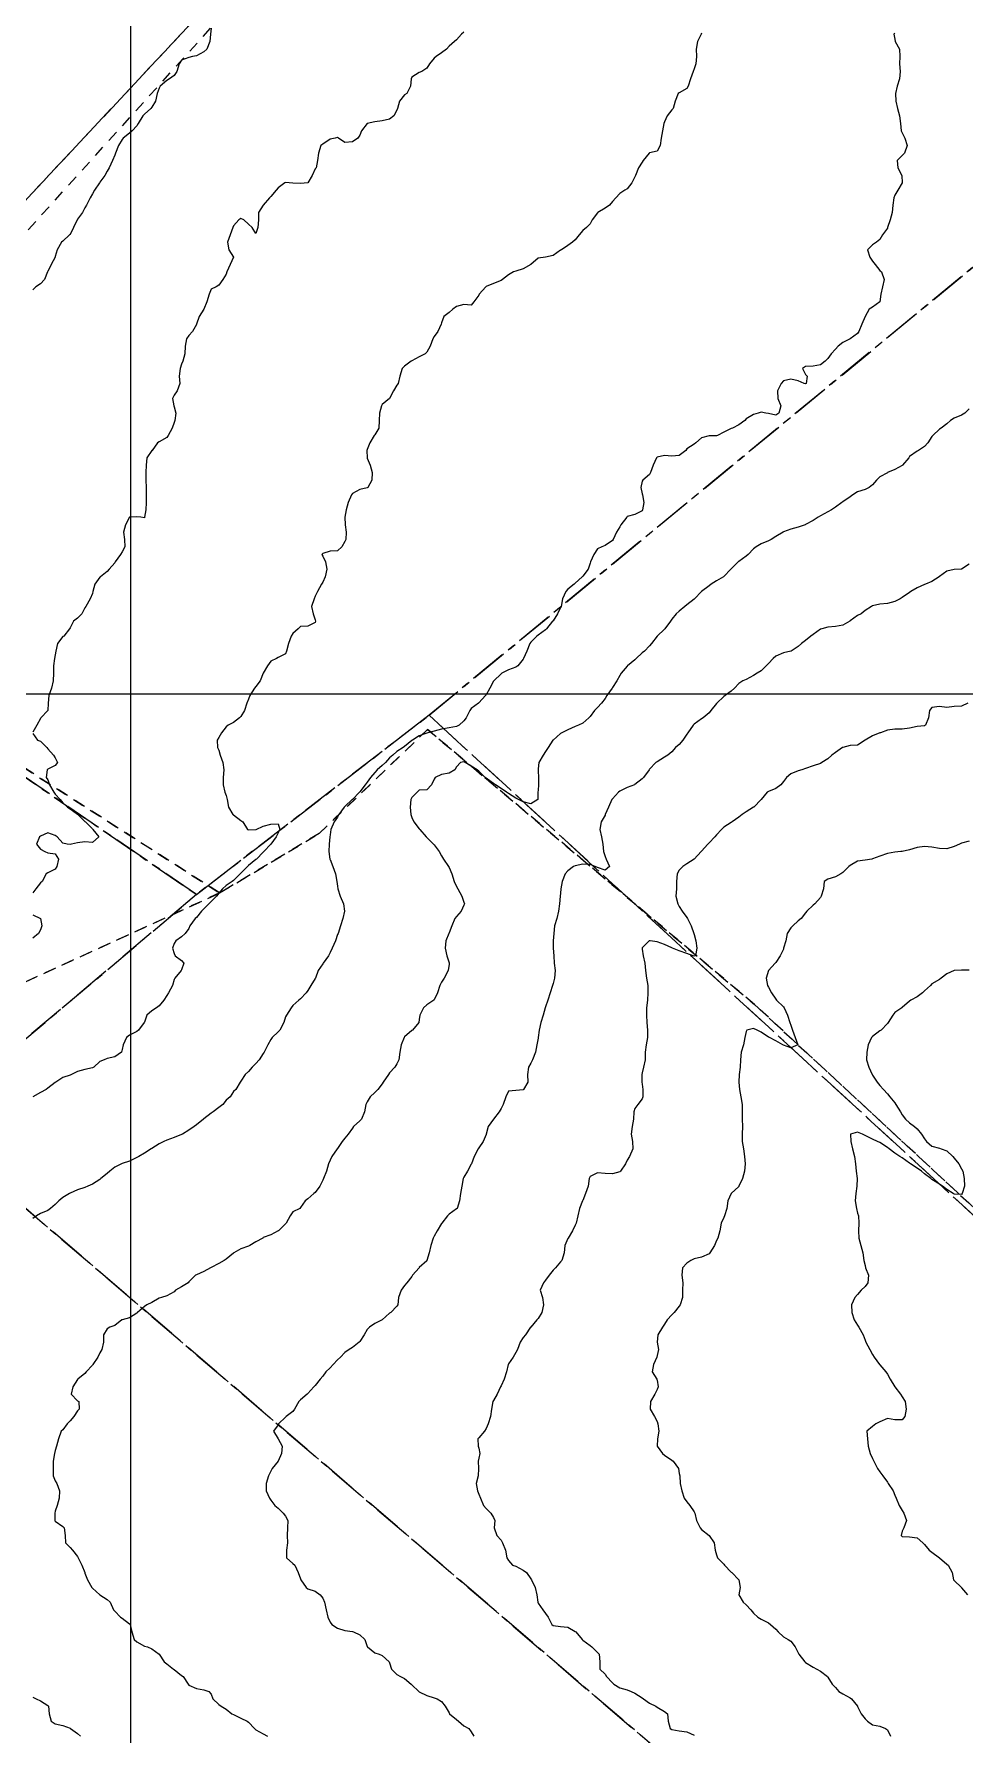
# Model space of a CAD drawing. Header units: centimetres. Extents: x 0 to 642158, y -847 to 649707.
# Drawn here: x 617660.3 to 617723, y 621317.3 to 621431.8 of the extents above; entities that cross this region are included whole.
import ezdxf

# ---------------------------------------------------------------- set-up
doc = ezdxf.new("R2010")
doc.units = ezdxf.units.CM
doc.header["$MEASUREMENT"] = 0
doc.linetypes.add('CENTERX2', pattern=[4, 2.5, -0.5, 0.5, -0.5])
doc.linetypes.add('JIS_02_0.7', pattern=[1.35, 0.75, -0.6])
for name, color, linetype, lineweight in [('MEV_grille', 254, 'Continuous', 9), ('WAL_parcellaire agricole', 7, 'JIS_02_0.7', 25), ('WAL_topographie 0.5', 253, 'Continuous', 20)]:
    doc.layers.add(name, color=color, linetype=linetype, lineweight=lineweight)
doc.layers.add('SPW_parcellaire cadastral', color=7, linetype='CENTERX2', lineweight=25, true_color=0xff0542)

# ---------------------------------------------------------------- blocks, each defined once
blk = doc.blocks.new('*U114')
at = {"layer": 'MEV_grille', "transparency": 33554687}
blk.add_lwpolyline([(-1338.46, 0), (1338.46, 0)], dxfattribs=at)
blk = doc.blocks.new('*U115')
at = {"layer": 'MEV_grille', "color": 0, "linetype": 'ByBlock', "lineweight": -2, "transparency": 16777216}
blk.add_blockref('*U114', (0, -1000), dxfattribs=at)
blk = doc.blocks.new('*U112')
at = {"layer": 'MEV_grille', "transparency": 33554687}
blk.add_lwpolyline([(0, 1825.48), (0, -1825.48)], dxfattribs=at)
blk = doc.blocks.new('*U113')
at = {"layer": 'MEV_grille', "color": 0, "linetype": 'ByBlock', "lineweight": -2, "transparency": 16777216}
blk.add_blockref('*U112', (2300, 0), dxfattribs=at)

msp = doc.modelspace()

# ---------------------------------------------------------------- linework, layer by layer
at = {"layer": 'SPW_parcellaire cadastral'}
for points in [[(617671.26, 621373.87), (617653.06, 621358.49), (617454.64, 621502.88), (617429.08, 621521.49), (617439.52, 621537.5), (617531.35, 621473.1), (617536.47, 621469.61), (617572.36, 621444.35), (617578.35, 621439.83), (617601.29, 621423.32), (617615.53, 621413.34), (617638.57, 621396.23), (617671.26, 621373.87)], [(617659.62, 621466.44), (617663.44, 621465.64), (617669.36, 621464.4), (617675.44, 621463.13), (617683.73, 621461.4), (617691.32, 621459.81), (617695.57, 621458.84), (617656.81, 621417.44)], [(617728.46, 621442.87), (617732.7, 621439.59), (617737.38, 621435.77), (617742.17, 621431.89), (617742.73, 621431.63), (617725.8, 621417.96), (617686.91, 621385.93), (617671.26, 621373.87), (617638.57, 621396.23), (617639.86, 621397.73), (617646.89, 621405.95), (617656.81, 621417.44), (617695.57, 621458.84), (617698.37, 621461.64), (617701.86, 621465), (617707.05, 621460.58), (617728.46, 621442.87)], [(617833.28, 621314.51), (617831.38, 621309.29), (617826.79, 621300.17), (617819.41, 621291.28), (617807.26, 621275.41), (617686.91, 621385.93), (617725.8, 621417.96), (617833.28, 621314.51)], [(617671.26, 621373.87), (617686.91, 621385.93), (617807.26, 621275.41), (617805.99, 621273.73), (617791.53, 621254.63), (617784.55, 621246.52), (617738.73, 621285.37), (617709.08, 621310.51), (617653.06, 621358.49), (617671.26, 621373.87)], [(617523.54, 621233.55), (617500.63, 621286.55), (617653.06, 621358.49), (617709.08, 621310.51), (617523.54, 621233.55)]]:
    msp.add_lwpolyline(points, dxfattribs=at)
at = {"layer": 'WAL_parcellaire agricole'}
for points in [[(617414.99, 621524.53), (617429.09, 621515.74), (617438.79, 621539.14), (617452.29, 621548.44), (617468.79, 621545.69), (617466.54, 621538.69), (617459.54, 621540.19), (617457.99, 621531.64), (617461.04, 621529.69), (617457.39, 621525.24), (617527.6, 621473.35), (617628.9, 621402.76), (617639.1, 621395.56), (617672.81, 621373.97)], [(617639.1, 621395.56), (617701.55, 621464.59), (617743, 621429.97), (617810.6, 621412.78), (617820.3, 621423.38), (617863.4, 621413.49), (617857.81, 621359.99), (617848.48, 621344.99), (617838.11, 621335.69), (617831.41, 621334.28), (617828.01, 621331.68), (617829.31, 621312.98), (617819.81, 621297.65), (617804.15, 621279.65), (617798.65, 621284.58), (617770.15, 621309.64), (617708.81, 621366.47), (617686.81, 621384.97), (617679.51, 621377.97), (617672.81, 621373.97), (617639.1, 621395.56)], [(617672.81, 621373.97), (617621.69, 621350.58), (617481.82, 621292.61), (617467.69, 621283.94), (617462.44, 621283.07), (617459.95, 621280.19), (617452.7, 621276.19), (617454.02, 621281.34), (617490.57, 621301.95), (617465.06, 621346.19), (617437.56, 621329.94), (617424.07, 621321.69), (617416.06, 621335.19), (617430.56, 621342.19), (617426.06, 621350.69), (617423.15, 621349.1), (617385.81, 621409.6)], [(617452.7, 621276.19), (617459.95, 621280.19), (617462.44, 621283.07), (617467.69, 621283.94), (617481.82, 621292.61), (617621.69, 621350.58), (617672.81, 621373.97), (617679.51, 621377.97), (617686.81, 621384.97), (617708.81, 621366.47), (617770.15, 621309.64), (617747.48, 621299.31), (617700.15, 621274.14), (617499.67, 621168.61), (617489.61, 621165.19), (617452.7, 621276.19)]]:
    msp.add_lwpolyline(points, dxfattribs=at)
at = {"layer": 'WAL_topographie 0.5'}
for points in [[(617672.25, 621432.15), (617672.19, 621431.75), (617672.15, 621431.25), (617671.95, 621430.75), (617671.75, 621430.56), (617671.25, 621430.29), (617670.99, 621430.25), (617670.75, 621430.19), (617670.25, 621430.01), (617670.09, 621429.75), (617669.94, 621429.25), (617669.75, 621428.98), (617669.44, 621428.75), (617669.25, 621428.63), (617668.81, 621428.25), (617668.75, 621428.11), (617668.61, 621427.75), (617668.5, 621427.25), (617668.25, 621426.83), (617668.19, 621426.75), (617667.75, 621426.38), (617667.64, 621426.25), (617667.33, 621425.75), (617667.25, 621425.58), (617666.92, 621425.25), (617666.75, 621425.09), (617666.32, 621424.75), (617666.25, 621424.67), (617666.01, 621424.25), (617665.81, 621423.75), (617665.75, 621423.62), (617665.6, 621423.25), (617665.37, 621422.75), (617665.25, 621422.53), (617665.08, 621422.25), (617664.75, 621421.79), (617664.72, 621421.75), (617664.4, 621421.25), (617664.25, 621421), (617664.1, 621420.75), (617663.85, 621420.25), (617663.75, 621420.07), (617663.59, 621419.75), (617663.25, 621419.3), (617663.22, 621419.25), (617662.99, 621418.75), (617662.75, 621418.28), (617662.72, 621418.25), (617662.25, 621417.83), (617662.17, 621417.75), (617661.87, 621417.25), (617661.75, 621416.8), (617661.74, 621416.75), (617661.47, 621416.25), (617661.25, 621415.78), (617661.24, 621415.75), (617661.02, 621415.25), (617660.75, 621414.96), (617660.44, 621414.75), (617660.25, 621414.56)], [(617689.25, 621431.89), (617689.09, 621431.75), (617688.75, 621431.38), (617688.62, 621431.25), (617688.25, 621430.94), (617688.09, 621430.75), (617687.75, 621430.49), (617687.38, 621430.25), (617687.25, 621430.14), (617686.94, 621429.75), (617686.75, 621429.46), (617686.43, 621429.25), (617686.25, 621429.17), (617685.75, 621428.85), (617685.71, 621428.75), (617685.66, 621428.25), (617685.42, 621427.75), (617685.25, 621427.66), (617684.92, 621427.25), (617684.78, 621426.75), (617684.75, 621426.64), (617684.54, 621426.25), (617684.25, 621426.04), (617683.75, 621425.91), (617683.25, 621425.85), (617682.75, 621425.75), (617682.75, 621425.75), (617682.37, 621425.25), (617682.25, 621424.96), (617682.11, 621424.75), (617681.75, 621424.51), (617681.25, 621424.46), (617680.81, 621424.75), (617680.75, 621424.79), (617680.58, 621424.75), (617680.25, 621424.68), (617679.75, 621424.36), (617679.62, 621424.25), (617679.46, 621423.75), (617679.4, 621423.25), (617679.3, 621422.75), (617679.25, 621422.69), (617679.04, 621422.25), (617678.75, 621421.75), (617678.75, 621421.75), (617678.25, 621421.71), (617677.75, 621421.72), (617677.5, 621421.75), (617677.25, 621421.78), (617677.21, 621421.75), (617676.75, 621421.41), (617676.62, 621421.25), (617676.25, 621420.83), (617676.18, 621420.75), (617675.75, 621420.25), (617675.75, 621420.25), (617675.43, 621419.75), (617675.43, 621419.25), (617675.39, 621418.75), (617675.25, 621418.35), (617675, 621418.75), (617674.75, 621418.97), (617674.44, 621419.25), (617674.25, 621419.34), (617674.1, 621419.25), (617673.75, 621418.86), (617673.71, 621418.75), (617673.53, 621418.25), (617673.34, 621417.75), (617673.44, 621417.25), (617673.75, 621416.75), (617673.75, 621416.75), (617673.75, 621416.75), (617673.52, 621416.25), (617673.3, 621415.75), (617673.25, 621415.61), (617673.04, 621415.25), (617672.75, 621414.86), (617672.58, 621414.75), (617672.25, 621414.59), (617672.1, 621414.25), (617671.95, 621413.75), (617671.75, 621413.25), (617671.75, 621413.25), (617671.43, 621412.75), (617671.26, 621412.25), (617671.25, 621412.21), (617670.99, 621411.75), (617670.75, 621411.47), (617670.59, 621411.25), (617670.49, 621410.75), (617670.47, 621410.25), (617670.33, 621409.75), (617670.25, 621409.55), (617670.15, 621409.25), (617670.09, 621408.75), (617670.13, 621408.25), (617669.96, 621407.75), (617669.75, 621407.47), (617669.65, 621407.25), (617669.73, 621406.75), (617669.75, 621406.67), (617669.87, 621406.25), (617669.8, 621405.75), (617669.75, 621405.62), (617669.63, 621405.25), (617669.36, 621404.75), (617669.25, 621404.62), (617668.75, 621404.33), (617668.64, 621404.25), (617668.28, 621403.75), (617668.25, 621403.73), (617667.91, 621403.25), (617667.86, 621402.75), (617667.84, 621402.25), (617667.85, 621401.75), (617667.87, 621401.25), (617667.88, 621400.75), (617667.88, 621400.25), (617667.85, 621399.75), (617667.76, 621399.25), (617667.75, 621399.22), (617667.5, 621399.25), (617667.25, 621399.28), (617666.75, 621399.25), (617666.75, 621399.25), (617666.47, 621398.75), (617666.34, 621398.25), (617666.41, 621397.75), (617666.43, 621397.25), (617666.25, 621396.93), (617666.15, 621396.75), (617665.79, 621396.25), (617665.75, 621396.19), (617665.38, 621395.75), (617665.25, 621395.61), (617664.79, 621395.25), (617664.75, 621395.22), (617664.42, 621394.75), (617664.29, 621394.25), (617664.25, 621394.12), (617664.11, 621393.75), (617663.8, 621393.25), (617663.75, 621393.16), (617663.54, 621392.75), (617663.25, 621392.47), (617662.98, 621392.25), (617662.75, 621391.82), (617662.7, 621391.75), (617662.32, 621391.25), (617662.25, 621391.22), (617661.9, 621390.75), (617661.79, 621390.25), (617661.75, 621390), (617661.7, 621389.75), (617661.63, 621389.25), (617661.64, 621388.75), (617661.6, 621388.25), (617661.49, 621387.75), (617661.32, 621387.25), (617661.27, 621386.75), (617661.25, 621386.25), (617661.25, 621386.25), (617660.79, 621385.75), (617660.75, 621385.72), (617660.51, 621385.25), (617660.25, 621384.78)], [(617705.25, 621431.81), (617705.23, 621431.75), (617704.98, 621431.25), (617704.88, 621430.75), (617704.9, 621430.25), (617704.85, 621429.75), (617704.75, 621429.42), (617704.68, 621429.25), (617704.5, 621428.75), (617704.35, 621428.25), (617704.25, 621428.09), (617703.75, 621427.81), (617703.68, 621427.75), (617703.46, 621427.25), (617703.33, 621426.75), (617703.25, 621426.65), (617702.93, 621426.25), (617702.75, 621425.85), (617702.71, 621425.75), (617702.61, 621425.25), (617702.53, 621424.75), (617702.46, 621424.25), (617702.25, 621423.88), (617701.75, 621423.77), (617701.73, 621423.75), (617701.32, 621423.25), (617701.25, 621423.15), (617701.01, 621422.75), (617700.79, 621422.25), (617700.75, 621422.16), (617700.55, 621421.75), (617700.25, 621421.35), (617700.08, 621421.25), (617699.75, 621421.04), (617699.47, 621420.75), (617699.25, 621420.49), (617699.04, 621420.25), (617698.75, 621420.04), (617698.27, 621419.75), (617698.25, 621419.73), (617697.88, 621419.25), (617697.75, 621419), (617697.51, 621418.75), (617697.25, 621418.55), (617697.02, 621418.25), (617696.75, 621417.92), (617696.55, 621417.75), (617696.25, 621417.54), (617695.81, 621417.25), (617695.75, 621417.21), (617695.25, 621416.87), (617694.75, 621416.75), (617694.75, 621416.75), (617694.25, 621416.69), (617693.75, 621416.25), (617693.75, 621416.25), (617693.25, 621415.97), (617692.75, 621415.81), (617692.6, 621415.75), (617692.25, 621415.55), (617691.86, 621415.25), (617691.75, 621415.18), (617691.25, 621414.97), (617690.75, 621414.77), (617690.72, 621414.75), (617690.28, 621414.25), (617690.25, 621414.19), (617689.92, 621413.75), (617689.75, 621413.51), (617689.25, 621413.57), (617688.75, 621413.42), (617688.5, 621413.25), (617688.25, 621413.03), (617687.9, 621412.75), (617687.75, 621412.32), (617687.73, 621412.25), (617687.49, 621411.75), (617687.25, 621411.4), (617687.16, 621411.25), (617686.99, 621410.75), (617686.75, 621410.36), (617686.65, 621410.25), (617686.25, 621410.04), (617685.75, 621409.78), (617685.7, 621409.75), (617685.25, 621409.42), (617685.09, 621409.25), (617684.94, 621408.75), (617684.82, 621408.25), (617684.75, 621408.14), (617684.52, 621407.75), (617684.25, 621407.25), (617684.25, 621407.25), (617683.75, 621406.84), (617683.71, 621406.75), (617683.57, 621406.25), (617683.55, 621405.75), (617683.52, 621405.25), (617683.25, 621404.79), (617683.22, 621404.75), (617682.92, 621404.25), (617682.75, 621403.81), (617682.73, 621403.75), (617682.74, 621403.25), (617682.75, 621403.22), (617682.95, 621402.75), (617683.08, 621402.25), (617683.06, 621401.75), (617682.78, 621401.25), (617682.75, 621401.22), (617682.25, 621401.11), (617681.75, 621400.85), (617681.69, 621400.75), (617681.47, 621400.25), (617681.32, 621399.75), (617681.25, 621399.25), (617681.27, 621398.75), (617681.32, 621398.25), (617681.3, 621397.75), (617681.25, 621397.62), (617681.04, 621397.25), (617680.75, 621396.99), (617680.25, 621396.97), (617679.75, 621396.82), (617679.69, 621396.75), (617679.75, 621396.62), (617679.94, 621396.25), (617680.02, 621395.75), (617679.92, 621395.25), (617679.75, 621394.88), (617679.68, 621394.75), (617679.4, 621394.25), (617679.25, 621393.93), (617679.17, 621393.75), (617678.99, 621393.25), (617679.1, 621392.75), (617679.25, 621392.35), (617679.27, 621392.25), (617679.25, 621392.17), (617678.75, 621391.92), (617678.25, 621391.9), (617678.09, 621391.75), (617677.75, 621391.42), (617677.63, 621391.25), (617677.44, 621390.75), (617677.32, 621390.25), (617677.25, 621390.07), (617676.75, 621389.82), (617676.64, 621389.75), (617676.25, 621389.56), (617676.03, 621389.25), (617675.75, 621388.75), (617675.75, 621388.75), (617675.54, 621388.25), (617675.25, 621387.87), (617675.16, 621387.75), (617674.85, 621387.25), (617674.75, 621387.02), (617674.65, 621386.75), (617674.48, 621386.25), (617674.25, 621385.84), (617674.15, 621385.75), (617673.75, 621385.45), (617673.38, 621385.25), (617673.25, 621385.15), (617672.94, 621384.75), (617672.75, 621384.44), (617672.64, 621384.25), (617672.66, 621383.75), (617672.75, 621383.57), (617672.86, 621383.25), (617673.02, 621382.75), (617673.1, 621382.25), (617673.05, 621381.75), (617673.05, 621381.25), (617673.17, 621380.75), (617673.25, 621380.54), (617673.32, 621380.25), (617673.41, 621379.75), (617673.71, 621379.25), (617673.75, 621379.22), (617674.25, 621378.85), (617674.37, 621378.75), (617674.7, 621378.25), (617674.75, 621378.22), (617675.25, 621378.24), (617675.27, 621378.25), (617675.75, 621378.46), (617676.25, 621378.59), (617676.75, 621378.62), (617676.87, 621378.25), (617676.75, 621378.01), (617676.62, 621377.75), (617676.25, 621377.25), (617676.25, 621377.25), (617675.78, 621376.75), (617675.75, 621376.72), (617675.29, 621376.25), (617675.25, 621376.22), (617674.75, 621375.83), (617674.68, 621375.75), (617674.25, 621375.31), (617674.19, 621375.25), (617673.75, 621374.82), (617673.65, 621374.75), (617673.25, 621374.47), (617673.01, 621374.25), (617672.75, 621373.96), (617672.6, 621373.75), (617672.25, 621373.39), (617672.09, 621373.25), (617671.75, 621372.9), (617671.59, 621372.75), (617671.25, 621372.32), (617671.17, 621372.25), (617670.81, 621371.75), (617670.75, 621371.57), (617670.49, 621371.25), (617670.25, 621371.02), (617669.87, 621370.75), (617669.75, 621370.58), (617669.64, 621370.25), (617669.75, 621369.89), (617669.83, 621369.75), (617670.25, 621369.42), (617670.41, 621369.25), (617670.25, 621368.8), (617670.23, 621368.75), (617669.79, 621368.25), (617669.75, 621368.16), (617669.65, 621367.75), (617669.38, 621367.25), (617669.25, 621367.07), (617669.06, 621366.75), (617668.75, 621366.38), (617668.57, 621366.25), (617668.25, 621366.04), (617667.92, 621365.75), (617667.75, 621365.28), (617667.73, 621365.25), (617667.35, 621364.75), (617667.25, 621364.66), (617666.75, 621364.4), (617666.55, 621364.25), (617666.33, 621363.75), (617666.25, 621363.44), (617666.21, 621363.25), (617665.75, 621362.94), (617665.25, 621362.83), (617665.04, 621362.75), (617664.75, 621362.63), (617664.34, 621362.25), (617664.25, 621362.2), (617663.75, 621362.1), (617663.25, 621361.95), (617662.84, 621361.75), (617662.75, 621361.71), (617662.25, 621361.55), (617661.79, 621361.25), (617661.75, 621361.22), (617661.25, 621360.84), (617661.13, 621360.75), (617660.75, 621360.54), (617660.25, 621360.25)], [(617718.25, 621431.8), (617718.19, 621431.75), (617718.25, 621431.42), (617718.27, 621431.25), (617718.56, 621430.75), (617718.59, 621430.25), (617718.56, 621429.75), (617718.61, 621429.25), (617718.57, 621428.75), (617718.4, 621428.25), (617718.3, 621427.75), (617718.33, 621427.25), (617718.43, 621426.75), (617718.57, 621426.25), (617718.63, 621425.75), (617718.68, 621425.25), (617718.75, 621425.12), (617718.92, 621424.75), (617719.09, 621424.25), (617718.9, 621423.75), (617718.75, 621423.58), (617718.42, 621423.25), (617718.46, 621422.75), (617718.73, 621422.25), (617718.75, 621421.75), (617718.75, 621421.75), (617718.75, 621421.75), (617718.45, 621421.25), (617718.25, 621420.93), (617718.19, 621420.75), (617718.11, 621420.25), (617718.08, 621419.75), (617717.95, 621419.25), (617717.77, 621418.75), (617717.75, 621418.7), (617717.43, 621418.25), (617717.25, 621417.94), (617717.02, 621417.75), (617716.75, 621417.58), (617716.42, 621417.25), (617716.58, 621416.75), (617716.75, 621416.47), (617716.92, 621416.25), (617717.25, 621415.86), (617717.35, 621415.75), (617717.53, 621415.25), (617717.42, 621414.75), (617717.31, 621414.25), (617717.25, 621413.75), (617717.25, 621413.75), (617716.75, 621413.39), (617716.53, 621413.25), (617716.25, 621412.75), (617716.25, 621412.75), (617716.04, 621412.25), (617715.83, 621411.75), (617715.75, 621411.61), (617715.25, 621411.25), (617715.25, 621411.25), (617714.75, 621411.01), (617714.44, 621410.75), (617714.25, 621410.56), (617713.97, 621410.25), (617713.75, 621409.94), (617713.56, 621409.75), (617713.25, 621409.5), (617712.75, 621409.41), (617712.25, 621409.4), (617712.04, 621409.25), (617712.25, 621408.85), (617712.36, 621408.75), (617712.29, 621408.25), (617712.25, 621408.23), (617712.15, 621408.25), (617711.75, 621408.43), (617711.25, 621408.55), (617710.75, 621408.42), (617710.6, 621408.25), (617710.36, 621407.75), (617710.38, 621407.25), (617710.59, 621406.75), (617710.45, 621406.25), (617710.25, 621406.12), (617709.75, 621406.23), (617709.58, 621406.25), (617709.25, 621406.32), (617709.05, 621406.25), (617708.75, 621406.17), (617708.25, 621405.86), (617708.15, 621405.75), (617707.75, 621405.46), (617707.32, 621405.25), (617707.25, 621405.21), (617706.75, 621404.98), (617706.32, 621404.75), (617706.25, 621404.73), (617705.75, 621404.72), (617705.25, 621404.6), (617704.85, 621404.25), (617704.75, 621404.16), (617704.25, 621403.86), (617704.19, 621403.75), (617703.75, 621403.41), (617703.25, 621403.36), (617702.75, 621403.41), (617702.25, 621403.3), (617702.21, 621403.25), (617701.98, 621402.75), (617701.82, 621402.25), (617701.75, 621402.12), (617701.29, 621401.75), (617701.25, 621401.67), (617701.17, 621401.25), (617701.25, 621400.83), (617701.27, 621400.75), (617701.36, 621400.25), (617701.28, 621399.75), (617701.25, 621399.69), (617700.75, 621399.43), (617700.25, 621399.3), (617700.21, 621399.25), (617699.82, 621398.75), (617699.75, 621398.6), (617699.52, 621398.25), (617699.29, 621397.75), (617699.25, 621397.69), (617698.75, 621397.36), (617698.54, 621397.25), (617698.25, 621397.12), (617698, 621396.75), (617697.78, 621396.25), (617697.75, 621396.17), (617697.61, 621395.75), (617697.25, 621395.29), (617697.21, 621395.25), (617696.75, 621394.82), (617696.67, 621394.75), (617696.25, 621394.4), (617696.11, 621394.25), (617695.89, 621393.75), (617695.79, 621393.25), (617695.75, 621393.18), (617695.56, 621392.75), (617695.25, 621392.29), (617695.21, 621392.25), (617694.81, 621391.75), (617694.75, 621391.68), (617694.25, 621391.31), (617694.17, 621391.25), (617693.75, 621390.84), (617693.7, 621390.75), (617693.48, 621390.25), (617693.27, 621389.75), (617693.25, 621389.71), (617692.88, 621389.25), (617692.75, 621389.16), (617692.25, 621388.99), (617691.8, 621388.75), (617691.75, 621388.72), (617691.27, 621388.25), (617691.25, 621388.21), (617690.99, 621387.75), (617690.75, 621387.31), (617690.71, 621387.25), (617690.25, 621386.76), (617690.24, 621386.75), (617689.75, 621386.39), (617689.65, 621386.25), (617689.4, 621385.75), (617689.25, 621385.56), (617688.94, 621385.25), (617688.75, 621385.16), (617688.25, 621385.08), (617687.75, 621385), (617687.25, 621384.85), (617686.82, 621384.75), (617686.75, 621384.73), (617686.25, 621384.55), (617685.79, 621384.25), (617685.75, 621384.22), (617685.25, 621383.82), (617685.16, 621383.75), (617684.75, 621383.49), (617684.47, 621383.25), (617684.25, 621383.06), (617683.98, 621382.75), (617683.75, 621382.54), (617683.42, 621382.25), (617683.25, 621382.07), (617682.97, 621381.75), (617682.75, 621381.43), (617682.61, 621381.25), (617682.25, 621380.78), (617682.22, 621380.75), (617681.75, 621380.27), (617681.73, 621380.25), (617681.25, 621379.79), (617681.2, 621379.75), (617680.84, 621379.25), (617680.75, 621379.08), (617680.53, 621378.75), (617680.29, 621378.25), (617680.25, 621377.89), (617680.22, 621377.75), (617680.19, 621377.25), (617680.17, 621376.75), (617680.23, 621376.25), (617680.25, 621376.22), (617680.43, 621375.75), (617680.6, 621375.25), (617680.71, 621374.75), (617680.75, 621374.42), (617680.77, 621374.25), (617680.92, 621373.75), (617681.16, 621373.25), (617681.21, 621372.75), (617681.1, 621372.25), (617680.95, 621371.75), (617680.79, 621371.25), (617680.75, 621371.17), (617680.6, 621370.75), (617680.38, 621370.25), (617680.25, 621369.97), (617680.13, 621369.75), (617679.79, 621369.25), (617679.75, 621369.2), (617679.44, 621368.75), (617679.26, 621368.25), (617679.25, 621368.22), (617678.94, 621367.75), (617678.75, 621367.41), (617678.63, 621367.25), (617678.25, 621366.84), (617678.14, 621366.75), (617677.75, 621366.4), (617677.62, 621366.25), (617677.31, 621365.75), (617677.25, 621365.63), (617677.13, 621365.25), (617676.86, 621364.75), (617676.75, 621364.63), (617676.34, 621364.25), (617676.25, 621364.12), (617676.05, 621363.75), (617675.81, 621363.25), (617675.75, 621363.18), (617675.47, 621362.75), (617675.25, 621362.5), (617675.01, 621362.25), (617674.75, 621361.96), (617674.53, 621361.75), (617674.25, 621361.3), (617674.19, 621361.25), (617673.91, 621360.75), (617673.75, 621360.62), (617673.52, 621360.25), (617673.25, 621360.03), (617673.02, 621359.75), (617672.75, 621359.54), (617672.38, 621359.25), (617672.25, 621359.16), (617671.75, 621358.78), (617671.72, 621358.75), (617671.25, 621358.37), (617671.11, 621358.25), (617670.75, 621358.01), (617670.31, 621357.75), (617670.25, 621357.72), (617669.75, 621357.51), (617669.25, 621357.35), (617669.05, 621357.25), (617668.75, 621357.09), (617668.25, 621356.78), (617668.2, 621356.75), (617667.75, 621356.46), (617667.38, 621356.25), (617667.25, 621356.17), (617666.75, 621355.92), (617666.25, 621355.76), (617666.22, 621355.75), (617665.75, 621355.52), (617665.42, 621355.25), (617665.25, 621355.1), (617664.81, 621354.75), (617664.75, 621354.7), (617664.25, 621354.38), (617663.95, 621354.25), (617663.75, 621354.16), (617663.25, 621353.99), (617662.75, 621353.77), (617662.71, 621353.75), (617662.25, 621353.48), (617661.99, 621353.25), (617661.75, 621353.01), (617661.42, 621352.75), (617661.25, 621352.61), (617660.75, 621352.4), (617660.49, 621352.25), (617660.25, 621352.08)], [(617723.25, 621406.54), (617722.97, 621406.25), (617722.75, 621406.12), (617722.25, 621405.91), (617722, 621405.75), (617721.75, 621405.54), (617721.38, 621405.25), (617721.25, 621405.18), (617720.8, 621404.75), (617720.75, 621404.68), (617720.47, 621404.25), (617720.25, 621404.01), (617719.84, 621403.75), (617719.75, 621403.7), (617719.25, 621403.34), (617719.19, 621403.25), (617718.76, 621402.75), (617718.75, 621402.74), (617718.25, 621402.46), (617717.77, 621402.25), (617717.75, 621402.24), (617717.25, 621401.97), (617717.02, 621401.75), (617716.75, 621401.42), (617716.52, 621401.25), (617716.25, 621401.12), (617715.75, 621400.96), (617715.43, 621400.75), (617715.25, 621400.62), (617714.75, 621400.28), (617714.69, 621400.25), (617714.25, 621399.93), (617714, 621399.75), (617713.75, 621399.61), (617713.25, 621399.34), (617713.1, 621399.25), (617712.75, 621399.04), (617712.25, 621398.76), (617712.23, 621398.75), (617711.75, 621398.59), (617711.25, 621398.44), (617710.75, 621398.26), (617710.73, 621398.25), (617710.25, 621397.95), (617709.92, 621397.75), (617709.75, 621397.66), (617709.25, 621397.45), (617708.92, 621397.25), (617708.75, 621397.13), (617708.38, 621396.75), (617708.25, 621396.63), (617707.75, 621396.28), (617707.71, 621396.25), (617707.25, 621395.79), (617707.22, 621395.75), (617706.75, 621395.27), (617706.72, 621395.25), (617706.25, 621394.98), (617705.9, 621394.75), (617705.75, 621394.63), (617705.25, 621394.25), (617705.25, 621394.25), (617704.77, 621393.75), (617704.75, 621393.74), (617704.25, 621393.35), (617704.13, 621393.25), (617703.75, 621392.94), (617703.53, 621392.75), (617703.25, 621392.4), (617703.16, 621392.25), (617702.78, 621391.75), (617702.75, 621391.72), (617702.26, 621391.25), (617702.25, 621391.24), (617701.88, 621390.75), (617701.75, 621390.59), (617701.4, 621390.25), (617701.25, 621390.13), (617700.84, 621389.75), (617700.75, 621389.66), (617700.26, 621389.25), (617700.25, 621389.24), (617699.83, 621388.75), (617699.75, 621388.61), (617699.55, 621388.25), (617699.25, 621387.79), (617699.23, 621387.75), (617698.88, 621387.25), (617698.75, 621387.05), (617698.52, 621386.75), (617698.25, 621386.46), (617698.05, 621386.25), (617697.75, 621385.85), (617697.67, 621385.75), (617697.25, 621385.39), (617696.97, 621385.25), (617696.75, 621385.16), (617696.25, 621384.94), (617695.85, 621384.75), (617695.75, 621384.69), (617695.25, 621384.26), (617695.24, 621384.25), (617694.93, 621383.75), (617694.75, 621383.49), (617694.58, 621383.25), (617694.3, 621382.75), (617694.25, 621382.32), (617694.24, 621382.25), (617694.25, 621382.19), (617694.28, 621381.75), (617694.28, 621381.25), (617694.25, 621380.88), (617694.23, 621380.75), (617694.22, 621380.25), (617693.75, 621379.97), (617693.25, 621380.11), (617692.93, 621380.25), (617692.75, 621380.34), (617692.25, 621380.67), (617692.13, 621380.75), (617691.75, 621381.01), (617691.39, 621381.25), (617691.25, 621381.33), (617690.75, 621381.7), (617690.69, 621381.75), (617690.25, 621382.17), (617690.14, 621382.25), (617689.75, 621382.51), (617689.33, 621382.75), (617689.25, 621382.8), (617689.03, 621382.75), (617688.75, 621382.45), (617688.65, 621382.25), (617688.25, 621382.04), (617687.75, 621381.94), (617687.31, 621381.75), (617687.25, 621381.62), (617687.07, 621381.25), (617686.75, 621380.91), (617686.25, 621380.88), (617686.1, 621380.75), (617685.75, 621380.4), (617685.69, 621380.25), (617685.63, 621379.75), (617685.69, 621379.25), (617685.75, 621379.04), (617685.89, 621378.75), (617686.25, 621378.28), (617686.28, 621378.25), (617686.71, 621377.75), (617686.75, 621377.71), (617687.2, 621377.25), (617687.25, 621377.2), (617687.59, 621376.75), (617687.75, 621376.46), (617687.87, 621376.25), (617688.21, 621375.75), (617688.25, 621375.68), (617688.44, 621375.25), (617688.6, 621374.75), (617688.75, 621374.41), (617688.84, 621374.25), (617689.12, 621373.75), (617689.25, 621373.36), (617689.29, 621373.25), (617689.25, 621373.15), (617689.07, 621372.75), (617688.75, 621372.39), (617688.65, 621372.25), (617688.43, 621371.75), (617688.25, 621371.3), (617688.23, 621371.25), (617688.03, 621370.75), (617687.99, 621370.25), (617688.1, 621369.75), (617688.25, 621369.28), (617688.26, 621369.25), (617688.25, 621369.18), (617688.19, 621368.75), (617687.92, 621368.25), (617687.75, 621367.96), (617687.63, 621367.75), (617687.48, 621367.25), (617687.25, 621366.79), (617687.22, 621366.75), (617686.75, 621366.44), (617686.53, 621366.25), (617686.29, 621365.75), (617686.25, 621365.46), (617686.21, 621365.25), (617685.79, 621364.75), (617685.75, 621364.72), (617685.25, 621364.29), (617685.23, 621364.25), (617685.04, 621363.75), (617684.95, 621363.25), (617684.87, 621362.75), (617684.75, 621362.48), (617684.6, 621362.25), (617684.25, 621361.86), (617684.17, 621361.75), (617683.82, 621361.25), (617683.75, 621361.13), (617683.45, 621360.75), (617683.25, 621360.55), (617682.95, 621360.25), (617682.75, 621359.92), (617682.66, 621359.75), (617682.57, 621359.25), (617682.35, 621358.75), (617682.25, 621358.65), (617681.82, 621358.25), (617681.75, 621358.15), (617681.46, 621357.75), (617681.25, 621357.47), (617681.06, 621357.25), (617680.75, 621356.79), (617680.72, 621356.75), (617680.36, 621356.25), (617680.25, 621356), (617680.14, 621355.75), (617680.01, 621355.25), (617679.8, 621354.75), (617679.75, 621354.64), (617679.56, 621354.25), (617679.25, 621353.82), (617679.16, 621353.75), (617678.75, 621353.4), (617678.56, 621353.25), (617678.25, 621352.8), (617678.2, 621352.75), (617677.75, 621352.52), (617677.56, 621352.25), (617677.28, 621351.75), (617677.25, 621351.72), (617676.77, 621351.25), (617676.75, 621351.24), (617676.25, 621350.97), (617675.75, 621350.78), (617675.71, 621350.75), (617675.25, 621350.49), (617674.85, 621350.25), (617674.75, 621350.2), (617674.25, 621350.03), (617673.76, 621349.75), (617673.75, 621349.74), (617673.25, 621349.33), (617673.12, 621349.25), (617672.75, 621349.04), (617672.25, 621348.78), (617672.19, 621348.75), (617671.75, 621348.51), (617671.25, 621348.29), (617671.2, 621348.25), (617670.75, 621347.8), (617670.7, 621347.75), (617670.25, 621347.47), (617669.85, 621347.25), (617669.75, 621347.14), (617669.25, 621346.87), (617668.91, 621346.75), (617668.75, 621346.7), (617668.25, 621346.42), (617667.91, 621346.25), (617667.75, 621346.15), (617667.29, 621345.75), (617667.25, 621345.7), (617666.75, 621345.38), (617666.25, 621345.26), (617666.23, 621345.25), (617665.75, 621344.86), (617665.42, 621344.75), (617665.25, 621344.64), (617665, 621344.25), (617664.99, 621343.75), (617664.88, 621343.25), (617664.75, 621343.04), (617664.61, 621342.75), (617664.28, 621342.25), (617664.25, 621342.2), (617663.84, 621341.75), (617663.75, 621341.65), (617663.28, 621341.25), (617663.25, 621341.23), (617662.93, 621340.75), (617662.82, 621340.25), (617663.25, 621339.8), (617663.33, 621339.75), (617663.35, 621339.25), (617663.25, 621339.12), (617663.01, 621338.75), (617662.75, 621338.46), (617662.55, 621338.25), (617662.25, 621337.84), (617662.16, 621337.75), (617661.97, 621337.25), (617661.84, 621336.75), (617661.75, 621336.45), (617661.69, 621336.25), (617661.62, 621335.75), (617661.6, 621335.25), (617661.6, 621334.75), (617661.75, 621334.43), (617661.85, 621334.25), (617662.04, 621333.75), (617662.01, 621333.25), (617661.87, 621332.75), (617661.75, 621332.38), (617661.72, 621332.25), (617661.72, 621331.75), (617661.75, 621331.71), (617662.25, 621331.35), (617662.36, 621331.25), (617662.42, 621330.75), (617662.45, 621330.25), (617662.75, 621329.94), (617662.91, 621329.75), (617663.25, 621329.33), (617663.3, 621329.25), (617663.54, 621328.75), (617663.74, 621328.25), (617663.75, 621328.21), (617663.91, 621327.75), (617664.21, 621327.25), (617664.25, 621327.2), (617664.75, 621326.75), (617664.75, 621326.75), (617665.25, 621326.43), (617665.45, 621326.25), (617665.67, 621325.75), (617665.75, 621325.64), (617666.14, 621325.25), (617666.25, 621325.18), (617666.75, 621324.8), (617666.79, 621324.75), (617666.91, 621324.25), (617667.07, 621323.75), (617667.25, 621323.58), (617667.75, 621323.3), (617667.95, 621323.25), (617668.25, 621323.12), (617668.75, 621322.75), (617668.75, 621322.75), (617669.07, 621322.25), (617669.25, 621322.11), (617669.71, 621321.75), (617669.75, 621321.72), (617670.25, 621321.33), (617670.35, 621321.25), (617670.69, 621320.75), (617670.75, 621320.67), (617671.25, 621320.45), (617671.75, 621320.36), (617672.08, 621320.25), (617672.25, 621320.07), (617672.35, 621319.75), (617672.75, 621319.37), (617672.91, 621319.25), (617673.25, 621319.05), (617673.64, 621318.75), (617673.75, 621318.69), (617674.25, 621318.45), (617674.66, 621318.25), (617674.75, 621318.18), (617675.16, 621317.75), (617675.25, 621317.67), (617675.75, 621317.39), (617676.03, 621317.25)], [(617723.25, 621396.09), (617722.75, 621395.75), (617722.75, 621395.75), (617722.25, 621395.74), (617721.75, 621395.62), (617721.25, 621395.26), (617721.23, 621395.25), (617720.75, 621394.93), (617720.31, 621394.75), (617720.25, 621394.73), (617719.75, 621394.51), (617719.33, 621394.25), (617719.25, 621394.18), (617718.75, 621393.84), (617718.61, 621393.75), (617718.25, 621393.57), (617717.75, 621393.44), (617717.25, 621393.4), (617716.75, 621393.28), (617716.69, 621393.25), (617716.25, 621392.98), (617715.98, 621392.75), (617715.75, 621392.63), (617715.25, 621392.27), (617715.22, 621392.25), (617714.75, 621391.99), (617714.25, 621391.89), (617713.75, 621391.85), (617713.34, 621391.75), (617713.25, 621391.72), (617712.75, 621391.36), (617712.6, 621391.25), (617712.25, 621390.96), (617711.97, 621390.75), (617711.75, 621390.55), (617711.27, 621390.25), (617711.25, 621390.24), (617710.75, 621390.13), (617710.25, 621389.9), (617710.07, 621389.75), (617709.75, 621389.42), (617709.6, 621389.25), (617709.25, 621388.92), (617708.99, 621388.75), (617708.75, 621388.6), (617708.25, 621388.34), (617708.02, 621388.25), (617707.75, 621388.07), (617707.47, 621387.75), (617707.25, 621387.55), (617706.83, 621387.25), (617706.75, 621387.19), (617706.27, 621386.75), (617706.25, 621386.72), (617705.87, 621386.25), (617705.75, 621386.1), (617705.36, 621385.75), (617705.25, 621385.68), (617704.75, 621385.32), (617704.68, 621385.25), (617704.32, 621384.75), (617704.25, 621384.65), (617703.99, 621384.25), (617703.75, 621383.96), (617703.5, 621383.75), (617703.25, 621383.47), (617702.98, 621383.25), (617702.75, 621383.11), (617702.25, 621382.8), (617702.18, 621382.75), (617701.75, 621382.29), (617701.72, 621382.25), (617701.35, 621381.75), (617701.25, 621381.64), (617700.75, 621381.26), (617700.73, 621381.25), (617700.25, 621381.07), (617699.75, 621380.83), (617699.65, 621380.75), (617699.25, 621380.3), (617699.21, 621380.25), (617698.98, 621379.75), (617698.77, 621379.25), (617698.75, 621379.21), (617698.5, 621378.75), (617698.4, 621378.25), (617698.51, 621377.75), (617698.6, 621377.25), (617698.64, 621376.75), (617698.75, 621376.43), (617698.82, 621376.25), (617699.05, 621375.75), (617698.75, 621375.51), (617698.25, 621375.68), (617698.09, 621375.75), (617697.75, 621375.88), (617697.25, 621375.91), (617696.75, 621375.8), (617696.62, 621375.75), (617696.25, 621375.46), (617696.07, 621375.25), (617695.86, 621374.75), (617695.77, 621374.25), (617695.75, 621373.95), (617695.74, 621373.75), (617695.68, 621373.25), (617695.62, 621372.75), (617695.51, 621372.25), (617695.36, 621371.75), (617695.31, 621371.25), (617695.25, 621370.75), (617695.25, 621370.25), (617695.3, 621369.75), (617695.32, 621369.25), (617695.39, 621368.75), (617695.36, 621368.25), (617695.25, 621367.87), (617695.22, 621367.75), (617695.06, 621367.25), (617694.9, 621366.75), (617694.75, 621366.3), (617694.73, 621366.25), (617694.59, 621365.75), (617694.43, 621365.25), (617694.31, 621364.75), (617694.26, 621364.25), (617694.25, 621364.21), (617694.17, 621363.75), (617694.06, 621363.25), (617693.88, 621362.75), (617693.75, 621362.51), (617693.6, 621362.25), (617693.53, 621361.75), (617693.55, 621361.25), (617693.27, 621360.75), (617693.25, 621360.73), (617692.75, 621360.69), (617692.25, 621360.64), (617692.08, 621360.25), (617691.9, 621359.75), (617691.75, 621359.46), (617691.63, 621359.25), (617691.25, 621358.76), (617691.24, 621358.75), (617690.89, 621358.25), (617690.76, 621357.75), (617690.75, 621357.71), (617690.54, 621357.25), (617690.25, 621356.82), (617690.21, 621356.75), (617689.95, 621356.25), (617689.76, 621355.75), (617689.75, 621355.73), (617689.49, 621355.25), (617689.25, 621354.85), (617689.2, 621354.75), (617689.12, 621354.25), (617689.03, 621353.75), (617688.96, 621353.25), (617688.79, 621352.75), (617688.75, 621352.72), (617688.25, 621352.37), (617688.15, 621352.25), (617687.76, 621351.75), (617687.75, 621351.74), (617687.45, 621351.25), (617687.25, 621350.87), (617687.19, 621350.75), (617687.03, 621350.25), (617686.92, 621349.75), (617686.76, 621349.25), (617686.75, 621349.22), (617686.25, 621348.77), (617686.24, 621348.75), (617685.8, 621348.25), (617685.75, 621348.16), (617685.41, 621347.75), (617685.25, 621347.56), (617685.04, 621347.25), (617684.84, 621346.75), (617684.81, 621346.25), (617684.75, 621346.18), (617684.34, 621345.75), (617684.25, 621345.69), (617683.75, 621345.25), (617683.75, 621345.25), (617683.25, 621345), (617682.9, 621344.75), (617682.75, 621344.61), (617682.55, 621344.25), (617682.25, 621343.8), (617682.2, 621343.75), (617681.75, 621343.38), (617681.52, 621343.25), (617681.25, 621343.06), (617680.95, 621342.75), (617680.75, 621342.55), (617680.45, 621342.25), (617680.25, 621342.03), (617679.97, 621341.75), (617679.75, 621341.47), (617679.59, 621341.25), (617679.25, 621340.84), (617679.16, 621340.75), (617678.75, 621340.29), (617678.71, 621340.25), (617678.25, 621339.87), (617678.14, 621339.75), (617677.86, 621339.25), (617677.75, 621339.09), (617677.29, 621338.75), (617677.25, 621338.71), (617676.77, 621338.25), (617676.75, 621338.19), (617676.44, 621337.75), (617676.75, 621337.25), (617676.75, 621337.25), (617677.02, 621336.75), (617676.97, 621336.25), (617676.75, 621335.75), (617676.75, 621335.75), (617676.36, 621335.25), (617676.25, 621335.08), (617676.11, 621334.75), (617675.95, 621334.25), (617675.95, 621333.75), (617676.17, 621333.25), (617676.25, 621333.12), (617676.53, 621332.75), (617676.75, 621332.57), (617677.09, 621332.25), (617677.25, 621332.05), (617677.4, 621331.75), (617677.39, 621331.25), (617677.35, 621330.75), (617677.38, 621330.25), (617677.31, 621329.75), (617677.32, 621329.25), (617677.75, 621328.86), (617677.87, 621328.75), (617678.1, 621328.25), (617678.25, 621327.82), (617678.28, 621327.75), (617678.64, 621327.25), (617678.75, 621327.15), (617679.25, 621327), (617679.57, 621326.75), (617679.75, 621326.53), (617679.88, 621326.25), (617679.98, 621325.75), (617680.09, 621325.25), (617680.25, 621324.92), (617680.37, 621324.75), (617680.75, 621324.51), (617681.25, 621324.34), (617681.75, 621324.28), (617681.83, 621324.25), (617682.25, 621324.06), (617682.58, 621323.75), (617682.75, 621323.28), (617682.76, 621323.25), (617683.25, 621322.85), (617683.54, 621322.75), (617683.75, 621322.67), (617684.22, 621322.25), (617684.25, 621322.17), (617684.39, 621321.75), (617684.75, 621321.39), (617684.98, 621321.25), (617685.25, 621321.12), (617685.7, 621320.75), (617685.75, 621320.7), (617686.21, 621320.25), (617686.25, 621320.22), (617686.75, 621319.97), (617687.25, 621319.81), (617687.45, 621319.75), (617687.75, 621319.57), (617688, 621319.25), (617688.25, 621318.81), (617688.28, 621318.75), (617688.75, 621318.37), (617688.88, 621318.25), (617689.25, 621317.94), (617689.58, 621317.75), (617689.75, 621317.53), (617689.91, 621317.25)], [(617723.17, 621386.75), (617722.75, 621386.55), (617722.25, 621386.51), (617721.75, 621386.46), (617721.25, 621386.52), (617720.75, 621386.44), (617720.58, 621386.25), (617720.52, 621385.75), (617720.32, 621385.25), (617720.25, 621385.21), (617719.75, 621385.16), (617719.25, 621385.07), (617718.75, 621385), (617718.25, 621385), (617717.75, 621384.92), (617717.28, 621384.75), (617717.25, 621384.74), (617716.75, 621384.55), (617716.25, 621384.25), (617716.25, 621384.25), (617715.75, 621383.91), (617715.25, 621383.89), (617714.75, 621383.76), (617714.74, 621383.75), (617714.25, 621383.42), (617714.02, 621383.25), (617713.75, 621382.99), (617713.35, 621382.75), (617713.25, 621382.69), (617712.75, 621382.53), (617712.25, 621382.35), (617712, 621382.25), (617711.75, 621382.18), (617711.25, 621381.99), (617710.97, 621381.75), (617710.75, 621381.47), (617710.58, 621381.25), (617710.25, 621381), (617709.75, 621380.8), (617709.67, 621380.75), (617709.25, 621380.25), (617709.25, 621380.25), (617708.76, 621379.75), (617708.75, 621379.74), (617708.25, 621379.43), (617707.99, 621379.25), (617707.75, 621379.07), (617707.31, 621378.75), (617707.25, 621378.71), (617706.75, 621378.39), (617706.59, 621378.25), (617706.25, 621377.88), (617706.13, 621377.75), (617705.75, 621377.34), (617705.66, 621377.25), (617705.25, 621376.78), (617705.22, 621376.75), (617704.75, 621376.25), (617704.75, 621376.25), (617704.25, 621375.94), (617703.98, 621375.75), (617703.75, 621375.5), (617703.61, 621375.25), (617703.57, 621374.75), (617703.55, 621374.25), (617703.52, 621373.75), (617703.65, 621373.25), (617703.75, 621373.07), (617703.94, 621372.75), (617704.25, 621372.31), (617704.29, 621372.25), (617704.55, 621371.75), (617704.73, 621371.25), (617704.75, 621371.18), (617704.85, 621370.75), (617704.93, 621370.25), (617704.83, 621369.75), (617704.75, 621369.72), (617704.68, 621369.75), (617704.25, 621369.89), (617703.75, 621370.07), (617703.3, 621370.25), (617703.25, 621370.27), (617702.75, 621370.51), (617702.25, 621370.69), (617701.79, 621370.75), (617701.75, 621370.76), (617701.73, 621370.75), (617701.25, 621370.27), (617701.24, 621370.25), (617701.25, 621370.2), (617701.32, 621369.75), (617701.42, 621369.25), (617701.47, 621368.75), (617701.55, 621368.25), (617701.62, 621367.75), (617701.64, 621367.25), (617701.6, 621366.75), (617701.54, 621366.25), (617701.53, 621365.75), (617701.56, 621365.25), (617701.61, 621364.75), (617701.6, 621364.25), (617701.51, 621363.75), (617701.46, 621363.25), (617701.44, 621362.75), (617701.34, 621362.25), (617701.25, 621361.88), (617701.22, 621361.75), (617701.23, 621361.25), (617701.25, 621361.11), (617701.3, 621360.75), (617701.3, 621360.25), (617701.25, 621360.11), (617700.96, 621359.75), (617700.75, 621359.46), (617700.69, 621359.25), (617700.66, 621358.75), (617700.57, 621358.25), (617700.52, 621357.75), (617700.6, 621357.25), (617700.61, 621356.75), (617700.39, 621356.25), (617700.25, 621355.99), (617700.12, 621355.75), (617699.8, 621355.25), (617699.75, 621355.21), (617699.25, 621355.07), (617698.75, 621355.1), (617698.25, 621355.15), (617697.75, 621354.89), (617697.68, 621354.75), (617697.61, 621354.25), (617697.43, 621353.75), (617697.25, 621353.28), (617697.24, 621353.25), (617697.03, 621352.75), (617696.91, 621352.25), (617696.81, 621351.75), (617696.75, 621351.63), (617696.55, 621351.25), (617696.26, 621350.75), (617696.25, 621350.72), (617696.04, 621350.25), (617696, 621349.75), (617695.85, 621349.25), (617695.75, 621349.15), (617695.41, 621348.75), (617695.25, 621348.59), (617694.98, 621348.25), (617694.75, 621347.91), (617694.61, 621347.75), (617694.39, 621347.25), (617694.54, 621346.75), (617694.61, 621346.25), (617694.5, 621345.75), (617694.25, 621345.34), (617694.17, 621345.25), (617693.75, 621344.76), (617693.74, 621344.75), (617693.39, 621344.25), (617693.25, 621344.06), (617693.03, 621343.75), (617692.85, 621343.25), (617692.75, 621343.06), (617692.56, 621342.75), (617692.25, 621342.29), (617692.23, 621342.25), (617692.13, 621341.75), (617691.97, 621341.25), (617691.75, 621340.81), (617691.72, 621340.75), (617691.49, 621340.25), (617691.25, 621339.83), (617691.21, 621339.75), (617691.1, 621339.25), (617691.05, 621338.75), (617690.89, 621338.25), (617690.75, 621337.94), (617690.64, 621337.75), (617690.25, 621337.32), (617690.19, 621337.25), (617690.22, 621336.75), (617690.25, 621336.61), (617690.32, 621336.25), (617690.25, 621335.94), (617690.21, 621335.75), (617690.24, 621335.25), (617690.22, 621334.75), (617690.08, 621334.25), (617690.16, 621333.75), (617690.25, 621333.52), (617690.36, 621333.25), (617690.58, 621332.75), (617690.75, 621332.55), (617691.07, 621332.25), (617691.25, 621331.96), (617691.33, 621331.75), (617691.29, 621331.25), (617691.46, 621330.75), (617691.75, 621330.42), (617691.86, 621330.25), (617692.05, 621329.75), (617692.14, 621329.25), (617692.25, 621329.07), (617692.53, 621328.75), (617692.75, 621328.67), (617693.25, 621328.42), (617693.46, 621328.25), (617693.75, 621327.83), (617693.81, 621327.75), (617694.04, 621327.25), (617694.15, 621326.75), (617694.22, 621326.25), (617694.25, 621326.2), (617694.56, 621325.75), (617694.75, 621325.5), (617694.92, 621325.25), (617695.17, 621324.75), (617695.25, 621324.68), (617695.75, 621324.63), (617696.25, 621324.57), (617696.75, 621324.28), (617696.79, 621324.25), (617697.21, 621323.75), (617697.25, 621323.71), (617697.75, 621323.34), (617697.87, 621323.25), (617698.25, 621322.88), (617698.36, 621322.75), (617698.4, 621322.25), (617698.39, 621321.75), (617698.75, 621321.42), (617698.85, 621321.25), (617699.25, 621320.82), (617699.35, 621320.75), (617699.75, 621320.49), (617700.25, 621320.36), (617700.5, 621320.25), (617700.75, 621320.14), (617701.25, 621319.81), (617701.34, 621319.75), (617701.75, 621319.45), (617702.16, 621319.25), (617702.25, 621319.2), (617702.75, 621318.9), (617702.96, 621318.75), (617702.99, 621318.25), (617703.13, 621317.75), (617703.25, 621317.68), (617703.75, 621317.59), (617704.25, 621317.53), (617704.75, 621317.31)], [(617660.25, 621384.7), (617660.56, 621384.25), (617660.75, 621384.18), (617661.18, 621383.75), (617661.25, 621383.67), (617661.63, 621383.25), (617661.75, 621383.06), (617661.91, 621382.75), (617661.75, 621382.54), (617661.25, 621382.3), (617661.2, 621382.25), (617661.15, 621381.75), (617661.25, 621381.59), (617661.37, 621381.25), (617661.65, 621380.75), (617661.75, 621380.62), (617662.08, 621380.25), (617662.25, 621380.04), (617662.58, 621379.75), (617662.75, 621379.63), (617663.25, 621379.27), (617663.27, 621379.25), (617663.75, 621378.78), (617663.79, 621378.75), (617664.25, 621378.28), (617664.28, 621378.25), (617664.69, 621377.75), (617664.25, 621377.37), (617663.75, 621377.42), (617663.25, 621377.35), (617662.84, 621377.25), (617662.75, 621377.23), (617662.55, 621377.25), (617662.25, 621377.32), (617661.87, 621377.75), (617661.75, 621377.84), (617661.25, 621378.02), (617660.75, 621377.8), (617660.69, 621377.75), (617660.48, 621377.25), (617660.75, 621376.92), (617661.04, 621376.75), (617661.25, 621376.68), (617661.75, 621376.61), (617661.96, 621376.25), (617661.85, 621375.75), (617661.75, 621375.57), (617661.25, 621375.33), (617661.15, 621375.25), (617660.88, 621374.75), (617660.75, 621374.66), (617660.44, 621374.25), (617660.25, 621373.97)], [(617723.25, 621377.46), (617722.75, 621377.33), (617722.61, 621377.25), (617722.25, 621377.1), (617721.75, 621376.93), (617721.25, 621376.96), (617720.75, 621377.05), (617720.25, 621377.09), (617719.75, 621377.04), (617719.25, 621376.87), (617718.75, 621376.76), (617718.65, 621376.75), (617718.25, 621376.72), (617717.75, 621376.62), (617717.25, 621376.45), (617716.75, 621376.26), (617716.7, 621376.25), (617716.25, 621376.18), (617715.75, 621376.11), (617715.25, 621375.83), (617715.15, 621375.75), (617714.75, 621375.35), (617714.61, 621375.25), (617714.25, 621375.06), (617713.75, 621374.91), (617713.5, 621374.75), (617713.45, 621374.25), (617713.3, 621373.75), (617713.25, 621373.67), (617712.87, 621373.25), (617712.75, 621373.15), (617712.32, 621372.75), (617712.25, 621372.64), (617711.95, 621372.25), (617711.75, 621372.09), (617711.39, 621371.75), (617711.25, 621371.63), (617711.01, 621371.25), (617710.92, 621370.75), (617710.77, 621370.25), (617710.75, 621370.2), (617710.54, 621369.75), (617710.25, 621369.3), (617710.2, 621369.25), (617709.75, 621368.75), (617709.75, 621368.75), (617709.59, 621368.25), (617709.68, 621367.75), (617709.75, 621367.63), (617709.95, 621367.25), (617710.25, 621366.82), (617710.3, 621366.75), (617710.75, 621366.31), (617710.8, 621366.25), (617711.04, 621365.75), (617711.18, 621365.25), (617711.25, 621365.07), (617711.36, 621364.75), (617711.54, 621364.25), (617711.72, 621363.75), (617711.25, 621363.55), (617710.75, 621363.73), (617710.72, 621363.75), (617710.25, 621364.03), (617709.81, 621364.25), (617709.75, 621364.28), (617709.25, 621364.6), (617708.98, 621364.75), (617708.75, 621364.85), (617708.3, 621364.75), (617708.25, 621364.65), (617708.15, 621364.25), (617708.06, 621363.75), (617707.91, 621363.25), (617707.87, 621362.75), (617707.84, 621362.25), (617707.78, 621361.75), (617707.75, 621361.25), (617707.8, 621360.75), (617707.9, 621360.25), (617707.98, 621359.75), (617707.99, 621359.25), (617707.99, 621358.75), (617708.01, 621358.25), (617707.97, 621357.75), (617707.97, 621357.25), (617708.06, 621356.75), (617708.13, 621356.25), (617708.18, 621355.75), (617708.14, 621355.25), (617708, 621354.75), (617707.76, 621354.25), (617707.75, 621354.23), (617707.25, 621353.75), (617707.25, 621353.75), (617707.01, 621353.25), (617706.95, 621352.75), (617706.79, 621352.25), (617706.75, 621352.14), (617706.57, 621351.75), (617706.48, 621351.25), (617706.34, 621350.75), (617706.25, 621350.58), (617706.11, 621350.25), (617705.81, 621349.75), (617705.75, 621349.7), (617705.25, 621349.46), (617704.75, 621349.35), (617704.52, 621349.25), (617704.25, 621349.07), (617703.96, 621348.75), (617703.92, 621348.25), (617703.98, 621347.75), (617703.97, 621347.25), (617703.96, 621346.75), (617703.81, 621346.25), (617703.75, 621346.18), (617703.41, 621345.75), (617703.25, 621345.59), (617702.93, 621345.25), (617702.75, 621344.95), (617702.61, 621344.75), (617702.3, 621344.25), (617702.27, 621343.75), (617702.35, 621343.25), (617702.25, 621342.85), (617702.23, 621342.75), (617702.01, 621342.25), (617701.92, 621341.75), (617702.23, 621341.25), (617702.25, 621341.19), (617702.32, 621340.75), (617702.25, 621340.57), (617702.11, 621340.25), (617701.82, 621339.75), (617701.79, 621339.25), (617702.08, 621338.75), (617702.25, 621338.41), (617702.3, 621338.25), (617702.36, 621337.75), (617702.29, 621337.25), (617702.25, 621336.75), (617702.61, 621336.25), (617702.75, 621336.15), (617703.25, 621335.81), (617703.33, 621335.75), (617703.69, 621335.25), (617703.75, 621334.92), (617703.78, 621334.75), (617703.8, 621334.25), (617703.91, 621333.75), (617704.07, 621333.25), (617704.25, 621333), (617704.45, 621332.75), (617704.75, 621332.34), (617704.8, 621332.25), (617704.9, 621331.75), (617705.15, 621331.25), (617705.25, 621331.15), (617705.75, 621330.75), (617705.75, 621330.75), (617706.09, 621330.25), (617706.17, 621329.75), (617706.25, 621329.43), (617706.32, 621329.25), (617706.75, 621328.81), (617706.79, 621328.75), (617707.25, 621328.28), (617707.28, 621328.25), (617707.75, 621327.75), (617707.75, 621327.75), (617707.84, 621327.25), (617707.75, 621326.75), (617708.05, 621326.25), (617708.25, 621326.08), (617708.57, 621325.75), (617708.75, 621325.52), (617709.04, 621325.25), (617709.25, 621325.12), (617709.75, 621324.86), (617709.89, 621324.75), (617710.25, 621324.44), (617710.4, 621324.25), (617710.75, 621323.93), (617711.07, 621323.75), (617711.25, 621323.63), (617711.55, 621323.25), (617711.75, 621322.84), (617711.8, 621322.75), (617712.19, 621322.25), (617712.25, 621322.19), (617712.75, 621321.89), (617713.01, 621321.75), (617713.25, 621321.61), (617713.73, 621321.25), (617713.75, 621321.22), (617714.04, 621320.75), (617714.25, 621320.51), (617714.48, 621320.25), (617714.75, 621320.1), (617715.25, 621319.81), (617715.33, 621319.75), (617715.74, 621319.25), (617715.75, 621319.23), (617715.99, 621318.75), (617716.25, 621318.4), (617716.42, 621318.25), (617716.75, 621318.01), (617717.25, 621317.91), (617717.63, 621317.75), (617717.75, 621317.67), (617717.96, 621317.25)], [(617660.25, 621372.5), (617660.75, 621372.25), (617660.75, 621372.25), (617660.84, 621371.75), (617660.75, 621371.5), (617660.62, 621371.25), (617660.25, 621370.93)], [(617723.25, 621368.77), (617722.75, 621368.78), (617722.25, 621368.75), (617722.25, 621368.75), (617721.75, 621368.53), (617721.38, 621368.25), (617721.25, 621368.15), (617720.75, 621367.85), (617720.65, 621367.75), (617720.25, 621367.38), (617720.11, 621367.25), (617719.75, 621366.99), (617719.33, 621366.75), (617719.25, 621366.69), (617718.75, 621366.27), (617718.73, 621366.25), (617718.25, 621365.92), (617718.11, 621365.75), (617717.8, 621365.25), (617717.75, 621365.18), (617717.33, 621364.75), (617717.25, 621364.7), (617716.75, 621364.32), (617716.68, 621364.25), (617716.46, 621363.75), (617716.37, 621363.25), (617716.34, 621362.75), (617716.5, 621362.25), (617716.72, 621361.75), (617716.75, 621361.71), (617717.06, 621361.25), (617717.25, 621361.01), (617717.48, 621360.75), (617717.75, 621360.45), (617717.92, 621360.25), (617718.25, 621359.86), (617718.33, 621359.75), (617718.63, 621359.25), (617718.75, 621359.05), (617718.97, 621358.75), (617719.25, 621358.51), (617719.58, 621358.25), (617719.75, 621358.11), (617720.05, 621357.75), (617720.25, 621357.44), (617720.38, 621357.25), (617720.75, 621356.94), (617721.25, 621356.81), (617721.38, 621356.75), (617721.75, 621356.62), (617722.15, 621356.25), (617722.25, 621356.13), (617722.56, 621355.75), (617722.75, 621355.4), (617722.83, 621355.25), (617722.93, 621354.75), (617722.94, 621354.25), (617722.79, 621353.75), (617722.75, 621353.69), (617722.25, 621353.7), (617722.18, 621353.75), (617721.75, 621354.02), (617721.46, 621354.25), (617721.25, 621354.39), (617720.75, 621354.7), (617720.68, 621354.75), (617720.25, 621355.07), (617720.04, 621355.25), (617719.75, 621355.46), (617719.31, 621355.75), (617719.25, 621355.8), (617718.75, 621356.14), (617718.59, 621356.25), (617718.25, 621356.47), (617717.87, 621356.75), (617717.75, 621356.84), (617717.25, 621357.18), (617717.09, 621357.25), (617716.75, 621357.4), (617716.25, 621357.65), (617716.07, 621357.75), (617715.75, 621357.87), (617715.28, 621357.75), (617715.3, 621357.25), (617715.4, 621356.75), (617715.55, 621356.25), (617715.6, 621355.75), (617715.65, 621355.25), (617715.71, 621354.75), (617715.69, 621354.25), (617715.62, 621353.75), (617715.59, 621353.25), (617715.67, 621352.75), (617715.75, 621352.43), (617715.8, 621352.25), (617715.83, 621351.75), (617715.8, 621351.25), (617715.84, 621350.75), (617715.97, 621350.25), (617716.09, 621349.75), (617716.17, 621349.25), (617716.25, 621348.9), (617716.29, 621348.75), (617716.47, 621348.25), (617716.43, 621347.75), (617716.25, 621347.5), (617715.98, 621347.25), (617715.75, 621346.96), (617715.56, 621346.75), (617715.33, 621346.25), (617715.37, 621345.75), (617715.51, 621345.25), (617715.75, 621344.9), (617715.84, 621344.75), (617716.13, 621344.25), (617716.25, 621343.89), (617716.3, 621343.75), (617716.57, 621343.25), (617716.75, 621342.91), (617716.86, 621342.75), (617717.23, 621342.25), (617717.25, 621342.23), (617717.65, 621341.75), (617717.75, 621341.59), (617717.95, 621341.25), (617718.25, 621340.75), (617718.25, 621340.75), (617718.64, 621340.25), (617718.75, 621340.07), (617718.95, 621339.75), (617719.02, 621339.25), (617718.92, 621338.75), (617718.75, 621338.52), (617718.25, 621338.52), (617717.75, 621338.61), (617717.25, 621338.39), (617716.98, 621338.25), (617716.75, 621338.07), (617716.38, 621337.75), (617716.42, 621337.25), (617716.46, 621336.75), (617716.6, 621336.25), (617716.75, 621335.93), (617716.83, 621335.75), (617717.08, 621335.25), (617717.25, 621335.02), (617717.45, 621334.75), (617717.75, 621334.34), (617717.81, 621334.25), (617718.13, 621333.75), (617718.25, 621333.45), (617718.34, 621333.25), (617718.55, 621332.75), (617718.75, 621332.42), (617718.85, 621332.25), (617719.04, 621331.75), (617718.86, 621331.25), (617718.75, 621331.04), (617718.67, 621330.75), (617718.75, 621330.68), (617719.25, 621330.66), (617719.75, 621330.58), (617720.13, 621330.25), (617720.25, 621330.14), (617720.56, 621329.75), (617720.75, 621329.61), (617721.25, 621329.25), (617721.25, 621329.25), (617721.75, 621328.81), (617721.85, 621328.75), (617722.12, 621328.25), (617722.2, 621327.75), (617722.25, 621327.71), (617722.73, 621327.25), (617722.75, 621327.23), (617723.14, 621326.75)], [(617660.25, 621319.86), (617660.46, 621319.75), (617660.75, 621319.62), (617661.25, 621319.3), (617661.3, 621319.25), (617661.34, 621318.75), (617661.48, 621318.25), (617661.75, 621318.08), (617662.25, 621317.96), (617662.75, 621317.77), (617662.78, 621317.75), (617663.25, 621317.41), (617663.44, 621317.25)]]:
    msp.add_lwpolyline(points, dxfattribs=at)

# ---------------------------------------------------------------- block references
at = {"layer": 'MEV_grille', "transparency": 33554687}
for name, p in [('*U113', (615366.81, 620593.64)), ('*U115', (616669.48, 622387.38))]:
    msp.add_blockref(name, p, dxfattribs=at)

doc.saveas('drawing.dxf')
